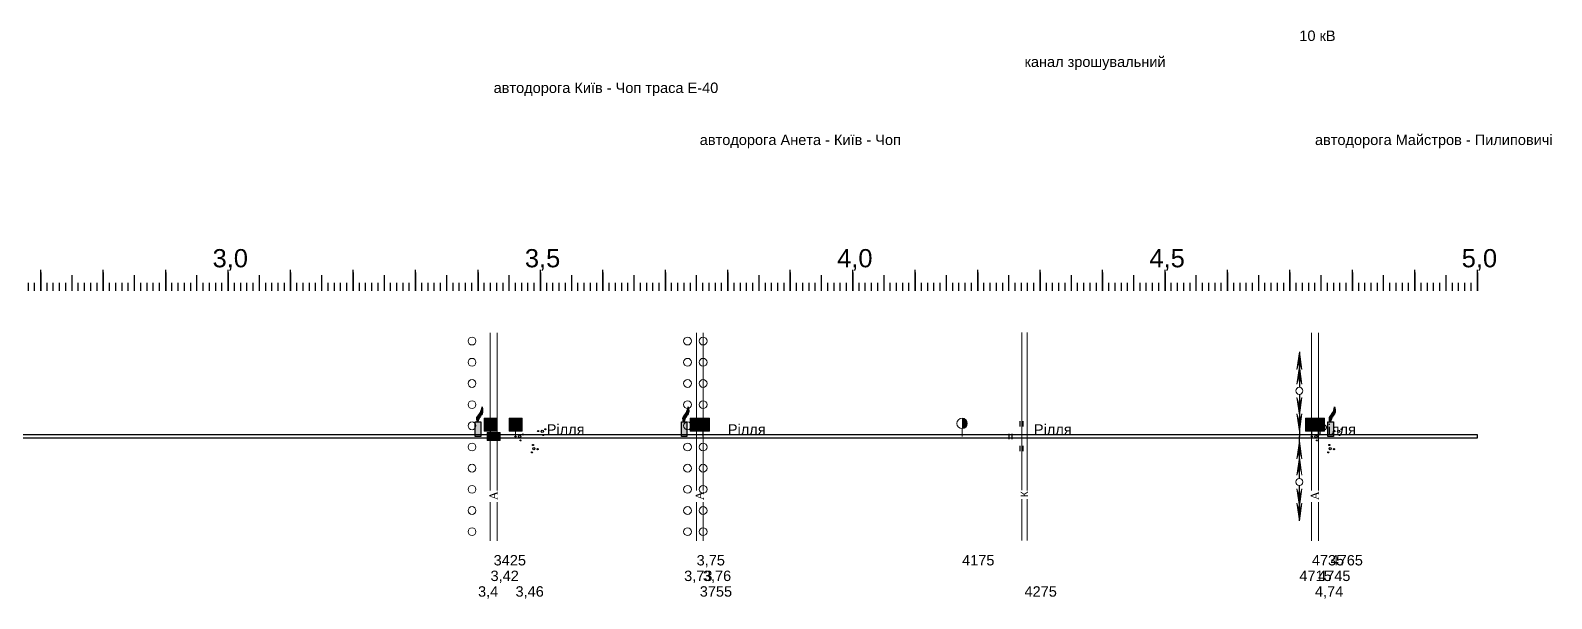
# Model space of a CAD drawing. Header units: millimetres. Extents: x -243 to 1784, y 0 to 1137.
# Drawn here: x 422 to 714.3, y 222.8 to 332 of the extents above; entities that cross this region are included whole.
import ezdxf

# ---------------------------------------------------------------- set-up
doc = ezdxf.new("R2010")
doc.units = ezdxf.units.MM
doc.linetypes.add('HID-3', pattern=[4, 3, -1])
for name, color, linetype in [('ИсследТрД', 6, 'Continuous'), ('Макет', 7, 'Continuous'), ('Перешкоди', 7, 'Continuous'), ('Текст', 7, 'Continuous')]:
    doc.layers.add(name, color=color, linetype=linetype)
doc.styles.add('21', font='arial.ttf', dxfattribs={"height": 2.5})
doc.styles.get("Standard").update_dxf_attribs({"font": 'arial.ttf'})

# ---------------------------------------------------------------- blocks, each defined once
blk = doc.blocks.new('pipe')
at = {"layer": 'ИсследТрД'}
blk.add_lwpolyline([(0, -0.3), (1, -0.3), (1, 0.3), (0, 0.3)], close=True, dxfattribs=at)
blk = doc.blocks.new('Установить_Свечу')
at = {"layer": 'Макет'}
h = blk.add_hatch(color=256, dxfattribs=at)
h.dxf.hatch_style = 1
h.set_gradient(color1=(255, 0, 0), color2=(245, 0, 0), one_color=1, tint=0.48)
edge = h.paths.add_edge_path()
edge.add_line((0.53, 2.79), (-0.07, 2.79))
edge.add_spline(control_points=[(-0.07, 2.79), (-0.08, 2.79), (-0.09, 2.79), (-0.09, 2.79)], knot_values=[3.172041, 3.172041, 3.172041, 3.172041, 3.230016, 3.230016, 3.230016, 3.230016], degree=3, periodic=0)
edge.add_spline(control_points=[(0.78, 5.7), (0.68, 5.21), (0.52, 4.5), (-0.17, 3.91), (-0.26, 3.39), (-0.16, 2.82), (-0.09, 2.79)], knot_values=[0, 0, 0, 0, 1.49347, 2.123055, 2.50913, 3.172041, 3.172041, 3.172041, 3.172041], degree=3, periodic=0)
edge.add_line((-0.09, 2.79), (-0.53, 2.79))
edge.add_line((-0.53, 2.79), (-0.53, 0))
edge.add_line((-0.53, 0), (0.53, 0))
edge.add_line((0.53, 0), (0.53, 2.79))
h = blk.add_hatch(color=256, dxfattribs=at)
h.dxf.hatch_style = 1
h.set_gradient(color1=(255, 0, 0), color2=(245, 0, 0), one_color=1, tint=0.48)
edge = h.paths.add_edge_path(flags=17)
edge.add_spline(control_points=[(0.78, 5.7), (0.68, 5.21), (0.52, 4.5), (-0.17, 3.91), (-0.26, 3.39), (-0.16, 2.82), (-0.09, 2.79)], knot_values=[0, 0, 0, 0, 1.49347, 2.123055, 2.50913, 3.172041, 3.172041, 3.172041, 3.172041], degree=3, periodic=0)
edge.add_line((-0.09, 2.79), (-0.07, 2.79))
edge.add_spline(control_points=[(-0.07, 2.79), (0.01, 2.82), (0.2, 3.66), (0.65, 4.03), (0.92, 4.68), (0.86, 5.23), (0.8, 5.6), (0.78, 5.7)], knot_values=[3.230016, 3.230016, 3.230016, 3.230016, 4.002642, 4.703049, 5.213754, 5.999148, 6.32898, 6.32898, 6.32898, 6.32898], degree=3, periodic=0)
edge = h.paths.add_edge_path(flags=17)
edge.add_spline(control_points=[(0.78, 5.7), (0.68, 5.21), (0.52, 4.5), (-0.17, 3.91), (-0.26, 3.39), (-0.16, 2.82), (-0.09, 2.79)], knot_values=[0, 0, 0, 0, 1.49347, 2.123055, 2.50913, 3.172041, 3.172041, 3.172041, 3.172041], degree=3, periodic=0)
edge.add_line((-0.09, 2.79), (-0.07, 2.79))
edge.add_spline(control_points=[(-0.07, 2.79), (0.01, 2.82), (0.2, 3.66), (0.65, 4.03), (0.92, 4.68), (0.86, 5.23), (0.8, 5.6), (0.78, 5.7)], knot_values=[3.230016, 3.230016, 3.230016, 3.230016, 4.002642, 4.703049, 5.213754, 5.999148, 6.32898, 6.32898, 6.32898, 6.32898], degree=3, periodic=0)
h = blk.add_hatch(color=256, dxfattribs=at)
h.dxf.hatch_style = 1
h.set_gradient(color1=(255, 0, 0), color2=(245, 0, 0), one_color=1, tint=0.48)
edge = h.paths.add_edge_path()
edge.add_spline(control_points=[(-0.07, 2.79), (0.01, 2.82), (0.2, 3.66), (0.65, 4.03), (0.92, 4.68), (0.86, 5.23), (0.8, 5.6), (0.78, 5.7)], knot_values=[3.230016, 3.230016, 3.230016, 3.230016, 4.002642, 4.703049, 5.213754, 5.999148, 6.32898, 6.32898, 6.32898, 6.32898], degree=3, periodic=0)
edge.add_spline(control_points=[(0.78, 5.7), (0.68, 5.21), (0.52, 4.5), (-0.17, 3.91), (-0.26, 3.39), (-0.16, 2.82), (-0.09, 2.79)], knot_values=[0, 0, 0, 0, 1.49347, 2.123055, 2.50913, 3.172041, 3.172041, 3.172041, 3.172041], degree=3, periodic=0)
edge.add_line((-0.09, 2.79), (-0.07, 2.79))
blk.add_spline([(0.78, 5.7), (0.25, 4.31), (-0.15, 3.82), (-0.22, 3.44), (-0.09, 2.79), (0.25, 3.55), (0.66, 4.12), (0.85, 4.59), (0.83, 5.38), (0.78, 5.7)], degree=3, dxfattribs=at)
at = {"layer": 'Перешкоди', "color": 0, "linetype": 'ByBlock'}
for p, q in [((-0.53, 0), (-0.53, 2.79)), ((-0.53, 2.79), (0.53, 2.79)), ((0.53, 0), (-0.53, 0)), ((0.53, 2.79), (0.53, 0))]:
    blk.add_line(p, q, dxfattribs=at)
blk = doc.blocks.new('Установить_ПВ')
h = blk.add_hatch(color=256)
h.dxf.hatch_style = 1
h.set_gradient(color1=(255, 0, 0), color2=(250, 0, 0), one_color=1, tint=0.49)
h.paths.add_polyline_path([(1.25, 3.5), (-1.25, 3.5), (-1.25, 1), (1.25, 1)])
at = {"layer": 'Перешкоди', "color": 1, "linetype": 'ByBlock', "lineweight": 15}
for p, q in [((1.25, 3.5), (-1.25, 3.5)), ((-1.25, 3.5), (-1.25, 1)), ((1.25, 1), (1.25, 3.5)), ((-1.25, 1), (1.25, 1))]:
    blk.add_line(p, q, dxfattribs=at)
at = {"layer": 'Перешкоди', "color": 0, "linetype": 'ByBlock', "lineweight": 15}
blk.add_line((0, 1), (0, 0), dxfattribs=at)
blk = doc.blocks.new('Дорога_автомобильная')
at = {"layer": 'Перешкоди', "color": 7, "linetype": 'ByBlock', "lineweight": 15}
for p, q in [((-0.65, 19.91), (-0.65, -10.41)), ((0.68, 19.91), (0.68, -10.41)), ((-0.65, -12.61), (-0.65, -20.09)), ((0.68, -12.61), (0.68, -20.09))]:
    blk.add_line(p, q, dxfattribs=at)
at = {"layer": 'Перешкоди', "color": 7, "linetype": 'ByBlock', "lineweight": 25, "insert": (-0.8, -12.26), "char_height": 1.6, "width": 1.5652, "attachment_point": 1, "rotation": 90}
blk.add_mtext('{\\fTimes New Roman|b0|i0|c0|p18;A}', dxfattribs=at)
blk = doc.blocks.new('Кожух')
at = {"layer": 'Перешкоди', "linetype": 'ByBlock', "lineweight": 15}
blk.add_hatch(color=7, dxfattribs=at).paths.add_polyline_path([(1.24, 0.74), (-1.26, 0.74), (-1.26, -0.76), (1.24, -0.76)])
at = {"layer": 'Перешкоди', "color": 7, "linetype": 'ByBlock', "lineweight": 15}
for p, q in [((1.24, 0.74), (-1.26, 0.74)), ((-1.26, 0.74), (-1.26, -0.76)), ((1.24, -0.76), (1.24, 0.74)), ((-1.26, -0.76), (1.24, -0.76)), ((0.24, -0.76), (0.24, -0.76))]:
    blk.add_line(p, q, dxfattribs=at)
blk = doc.blocks.new('Столб_километровый')
at = {"layer": 'Перешкоди', "linetype": 'ByBlock', "lineweight": 15}
blk.add_hatch(color=7, dxfattribs=at).paths.add_polyline_path([(0, 1.5, 0.414214), (1, 2.5, 0.414214), (0, 3.5)])
at = {"layer": 'Перешкоди', "color": 7, "linetype": 'ByBlock', "lineweight": 15}
blk.add_line((0, 0), (0, 1.5), dxfattribs=at)
blk.add_circle((0, 2.5), 1, dxfattribs=at)
blk = doc.blocks.new('Канал')
at = {"color": 5, "lineweight": 15}
for p, q in [((-0.51, -10.36), (-0.52, 19.97)), ((0.49, -10.41), (0.49, 19.97)), ((-0.51, -20.03), (-0.51, -12.05)), ((0.49, -20.03), (0.49, -12.05))]:
    blk.add_line(p, q, dxfattribs=at)
at = {"color": 5, "linetype": 'HID-3', "lineweight": 15, "style": '21'}
blk.add_text('К', height=1.42, rotation=90, dxfattribs=at).set_placement((0.68, -11.7))
blk = doc.blocks.new('ЛЭП_10')
at = {"lineweight": 9}
for points in [[(0.5, 12.84), (0, 16.25), (-0.48, 12.85), (0, 14.42)], [(0.5, 10.07), (0, 13.47), (-0.48, 10.07), (0, 11.64)], [(0.5, 7.47), (0, 4.06), (-0.48, 7.46), (0, 5.9)], [(0.5, 4.34), (0, 0.94), (-0.48, 4.34), (0, 2.77)], [(0.5, 4.34), (0, 0.94), (-0.48, 4.34), (0, 2.77)], [(-0.5, -4.34), (0, -0.94), (0.48, -4.34), (0, -2.77)], [(-0.5, -4.34), (0, -0.94), (0.48, -4.34), (0, -2.77)], [(-0.5, -7.47), (0, -4.06), (0.48, -7.46), (0, -5.9)], [(-0.5, -10.07), (0, -13.47), (0.48, -10.07), (0, -11.64)], [(-0.5, -12.84), (0, -16.25), (0.48, -12.85), (0, -14.42)]]:
    blk.add_hatch(color=256, dxfattribs=at).paths.add_polyline_path(points)
for p, q in [((0, 16.25), (-0.48, 12.85)), ((0.5, 12.84), (0, 16.25)), ((-0.48, 12.85), (0, 14.42)), ((0, 13.47), (-0.48, 10.07)), ((0, 14.42), (0.5, 12.84)), ((0.5, 10.07), (0, 13.47)), ((-0.48, 10.07), (0, 11.64)), ((0, 11.64), (0.5, 10.07)), ((0, 4.06), (-0.48, 7.46)), ((-0.48, 7.46), (0, 5.9)), ((0.5, 7.47), (0, 4.06)), ((0, 5.9), (0.5, 7.47)), ((0, 0.94), (-0.48, 4.34)), ((-0.48, 4.34), (0, 2.77)), ((0.5, 4.34), (0, 0.94)), ((0, 2.77), (0.5, 4.34)), ((-0.5, -4.34), (0, -0.94)), ((0, -2.77), (-0.5, -4.34)), ((0, -0.94), (0.48, -4.34)), ((0.48, -4.34), (0, -2.77)), ((-0.5, -7.47), (0, -4.06)), ((0, -4.06), (0.48, -7.46)), ((0, -5.9), (-0.5, -7.47)), ((-0.5, -10.07), (0, -13.47)), ((0, -11.64), (-0.5, -10.07)), ((0, -13.47), (0.48, -10.07)), ((0.48, -10.07), (0, -11.64)), ((-0.5, -12.84), (0, -16.25)), ((0, -14.42), (-0.5, -12.84)), ((0, -16.25), (0.48, -12.85)), ((0.48, -12.85), (0, -14.42))]:
    blk.add_line(p, q, dxfattribs=at)
at = {"lineweight": -2}
for p, q in [((0, 16.25), (0, 9.44)), ((0, 8.09), (0, 0.94)), ((0, 0.94), (0, 0)), ((0, -0.94), (0, 0)), ((0, -8.09), (0, -0.94)), ((0, -16.25), (0, -9.44))]:
    blk.add_line(p, q, dxfattribs=at)
at = {"lineweight": 9}
for centre in [(0, 8.76), (0, -8.76)]:
    blk.add_circle(centre, 0.676, dxfattribs=at)
blk = doc.blocks.new('Посадка')
at = {"layer": 'Перешкоди', "color": 3, "linetype": 'ByBlock', "lineweight": 15}
for centre in [(0.05, 18.32), (0.05, 14.25), (0.05, 10.18), (0.05, 6.11), (0.05, 2.04), (0.05, -2.04), (0.05, -6.11), (0.05, -10.18), (0.05, -14.25), (0.05, -18.32)]:
    blk.add_circle(centre, 0.75, dxfattribs=at)
blk = doc.blocks.new('Заросли_пролазные')
at = {"lineweight": -2}
h = blk.add_hatch(color=256, dxfattribs=at)
h.set_gradient(color1=(5, 5, 5), color2=(0, 0, 0), one_color=1)
h.paths.add_polyline_path([(1.49, 0.36, 1), (1.28, 0.36, 1)])
h.paths.add_polyline_path([(-0.1, 0.01, 1), (0.11, 0.01, 1)])
h.paths.add_polyline_path([(1.09, -0.77, 1), (0.88, -0.77, 1)])
h = blk.add_hatch(color=256, dxfattribs=at)
h.set_gradient(color1=(5, 5, 5), color2=(0, 0, 0), one_color=1)
h.paths.add_polyline_path([(5.84, 1.38, 1), (5.63, 1.38, 1)])
h.paths.add_polyline_path([(4.25, 1.03, 1), (4.46, 1.03, 1)])
h.paths.add_polyline_path([(5.44, 0.25, 1), (5.23, 0.25, 1)])
h = blk.add_hatch(color=256, dxfattribs=at)
h.set_gradient(color1=(5, 5, 5), color2=(0, 0, 0), one_color=1)
h.paths.add_polyline_path([(3.47, -1.65, 1), (3.26, -1.65, 1)])
h.paths.add_polyline_path([(3.26, -3.07, 1), (3.04, -3.07, 1)])
h.paths.add_polyline_path([(4.35, -2.46, 1), (4.14, -2.46, 1)])
for centre, radius in [((0, 0.01), 0.105), ((0.79, -0.06), 0.21), ((1.39, 0.36), 0.105), ((4.35, 1.03), 0.105), ((5.14, 0.96), 0.21), ((5.33, 0.25), 0.105), ((5.74, 1.38), 0.105), ((0.98, -0.77), 0.105), ((3.36, -1.65), 0.105), ((3.52, -2.36), 0.21), ((4.25, -2.46), 0.105), ((3.15, -3.07), 0.105)]:
    blk.add_circle(centre, radius, dxfattribs=at)
blk = doc.blocks.new('Сх_поля')
at = {"layer": 'Перешкоди', "lineweight": -2, "insert": (0, 2.33), "char_height": 2, "width": 6.9421, "attachment_point": 1}
blk.add_mtext('Рiлля', dxfattribs=at)
blk = doc.blocks.new('Луг')
at = {"layer": 'Перешкоди', "color": 3, "linetype": 'ByBlock'}
for p, q in [((-0.3, 2.93), (-0.3, 1.93)), ((0.3, 2.93), (0.3, 1.93)), ((-2.43, 0.5), (-2.43, -0.5)), ((-1.83, 0.5), (-1.83, -0.5)), ((-0.3, -1.82), (-0.3, -2.82)), ((0.3, -1.82), (0.3, -2.82))]:
    blk.add_line(p, q, dxfattribs=at)
blk = doc.blocks.new('shkalaKm')
at = {"layer": 'Макет', "lineweight": -2}
for p, q in [((0, 3.5), (0, 0)), ((10, 3.5), (10, 0))]:
    blk.add_line(p, q, dxfattribs=at)
at = {"layer": 'Макет'}
for p, q in [((5, 0), (5, 3)), ((10, 0), (10, 4)), ((1, 0), (1, 1.5)), ((2, 0), (2, 1.5)), ((3, 0), (3, 1.5)), ((4, 0), (4, 1.5)), ((6, 0), (6, 1.5)), ((7, 0), (7, 1.5)), ((8, 0), (8, 1.5)), ((9, 0), (9, 1.5))]:
    blk.add_line(p, q, dxfattribs=at)

msp = doc.modelspace()

# ---------------------------------------------------------------- block references
at = {"layer": 'Текст'}
for name, p, xscale in [('shkalaKm', (412, 282), 1.2), ('shkalaKm', (424, 282), 1.2), ('shkalaKm', (436, 282), 1.2), ('shkalaKm', (448, 282), 1.2), ('shkalaKm', (460, 282), 1.2), ('shkalaKm', (472, 282), 1.2), ('shkalaKm', (484, 282), 1.2), ('shkalaKm', (496, 282), 1.2), ('shkalaKm', (508, 282), 1.2), ('shkalaKm', (520, 282), 1.2), ('shkalaKm', (532, 282), 1.2), ('shkalaKm', (544, 282), 1.2), ('shkalaKm', (556, 282), 1.2), ('shkalaKm', (568, 282), 1.2), ('shkalaKm', (580, 282), 1.2), ('shkalaKm', (592, 282), 1.2), ('shkalaKm', (604, 282), 1.2), ('shkalaKm', (616, 282), 1.2), ('shkalaKm', (628, 282), 1.2), ('shkalaKm', (640, 282), 1.2), ('shkalaKm', (652, 282), 1.2), ('shkalaKm', (664, 282), 1.2), ('shkalaKm', (676, 282), 1.2), ('shkalaKm', (688, 282), 1.2), ('pipe', (100, 254), 600)]:
    msp.add_blockref(name, p, dxfattribs=dict(at, xscale=xscale))
for name, p in [('Посадка', (506.8, 254)), ('Дорога_автомобильная', (511, 254)), ('Посадка', (548.2, 254)), ('Дорога_автомобильная', (550.6, 254)), ('Посадка', (551.2, 254)), ('Канал', (613, 254)), ('Дорога_автомобильная', (668.8, 254)), ('ЛЭП_10', (665.8, 254)), ('Установить_Свечу', (508, 254)), ('Установить_ПВ', (510.4, 254)), ('Установить_ПВ', (515.2, 254)), ('Установить_Свечу', (547.6, 254)), ('Установить_ПВ', (550, 254)), ('Установить_ПВ', (551.2, 254)), ('Столб_километровый', (601, 254)), ('Установить_ПВ', (668.2, 254)), ('Установить_ПВ', (669.4, 254)), ('Установить_Свечу', (671.8, 254)), ('Кожух', (511, 254)), ('Заросли_пролазные', (515.2, 254)), ('Сх_поля', (521.2, 254)), ('Сх_поля', (556, 254)), ('Луг', (612.4, 254)), ('Сх_поля', (614.8, 254)), ('Заросли_пролазные', (668.2, 254)), ('Сх_поля', (669.4, 254))]:
    msp.add_blockref(name, p, dxfattribs=at)

# ---------------------------------------------------------------- texts
for s, height, p in [('10 кВ', 2, (665.8, 330)), ('канал зрошувальний', 2, (613, 325)), ('автодорога Київ - Чоп траса Е-40', 2, (511, 320)), ('автодорога Анета - Київ - Чоп', 2, (550.6, 310)), ('автодорога Майстров - Пилиповичі', 2, (668.8, 310)), ('3,0', 3.5, (457, 286.5)), ('3,5', 3.5, (517, 286.5)), ('4,0', 3.5, (577, 286.5)), ('4,5', 3.5, (637, 286.5)), ('5,0', 3.5, (697, 286.5)), ('3425', 2, (511, 229.2)), ('3,75', 2, (550, 229.2)), ('4175', 2, (601, 229.2)), ('4735', 2, (668.2, 229.2)), ('4765', 2, (671.8, 229.2)), ('3,42', 2, (510.4, 226.2)), ('3,73', 2, (547.6, 226.2)), ('3,76', 2, (551.2, 226.2)), ('4715', 2, (665.8, 226.2)), ('4745', 2, (669.4, 226.2)), ('3,4', 2, (508, 223.2)), ('3,46', 2, (515.2, 223.2)), ('3755', 2, (550.6, 223.2)), ('4275', 2, (613, 223.2)), ('4,74', 2, (668.8, 223.2))]:
    msp.add_text(s, height=height, dxfattribs=at).set_placement(p)

doc.saveas('drawing.dxf')
